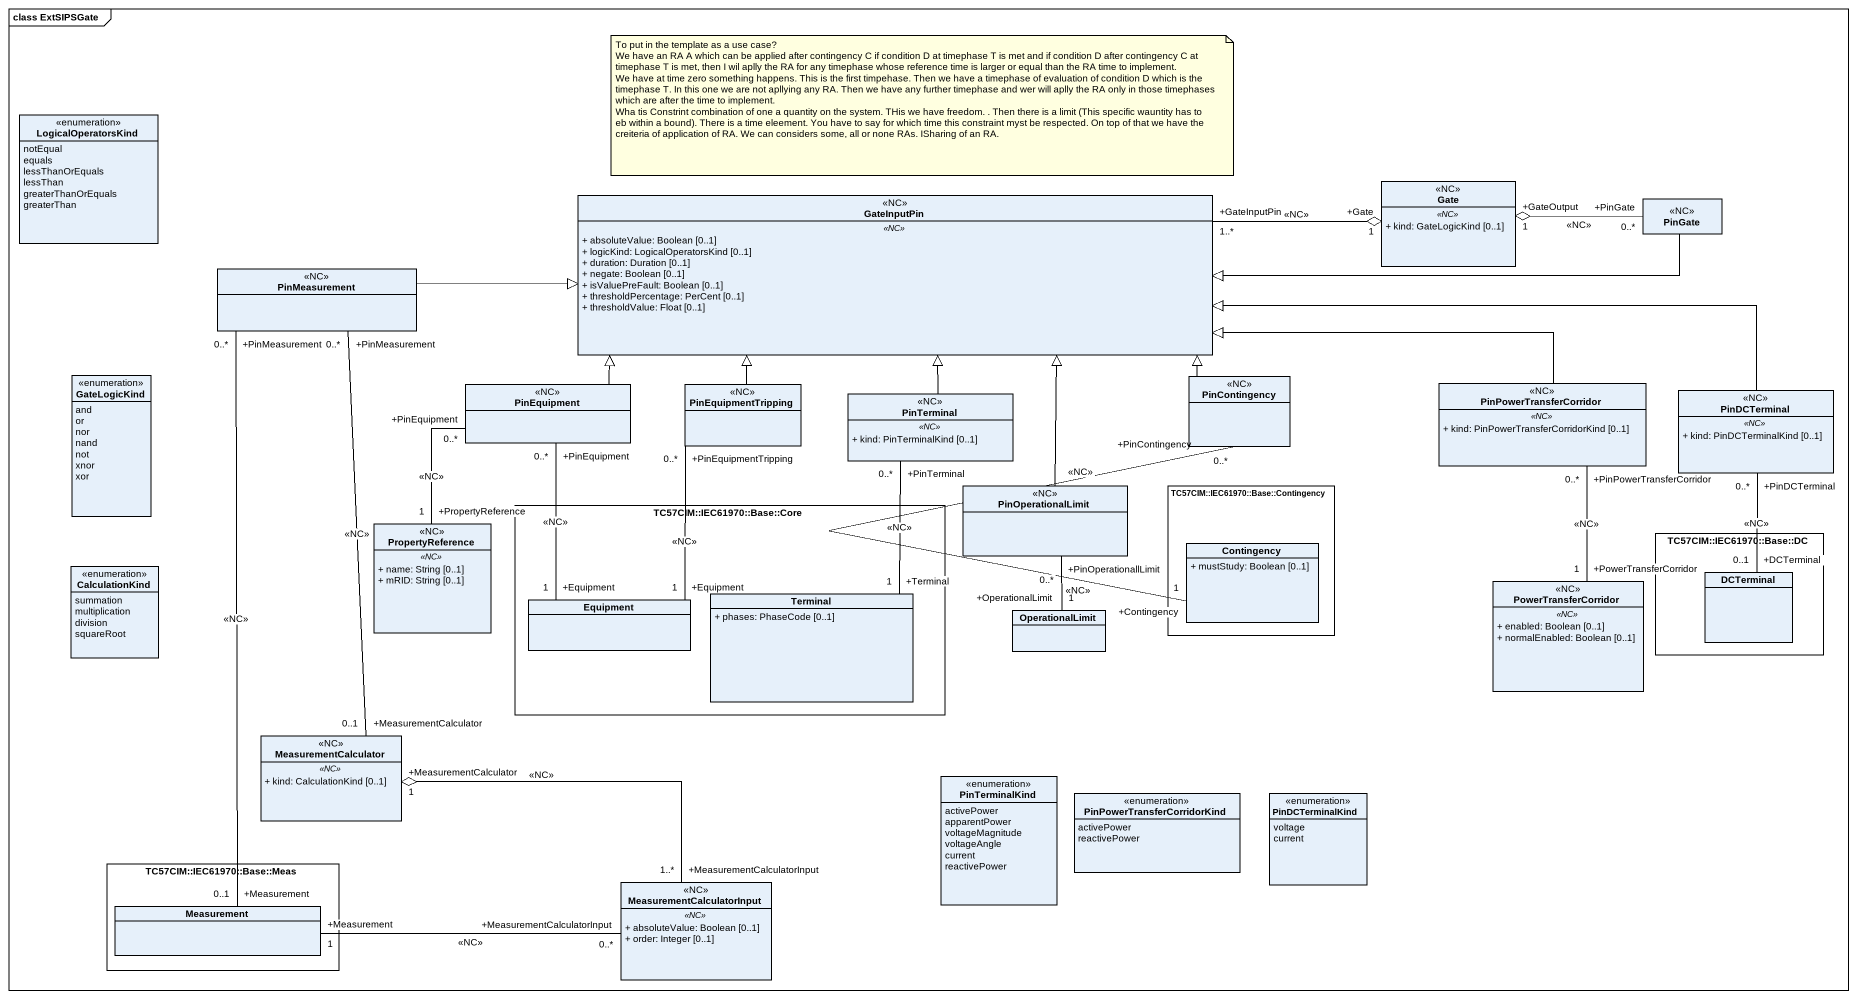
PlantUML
@startuml
mainframe class ExtSIPSGate
hide circle
hide empty members
skinparam classAttributeIconSize 0
enum LogicalOperatorsKind {
  notEqual
  equals
  lessThanOrEquals
  lessThan
  greaterThanOrEquals
  greaterThan
}
class Gate <<NC>> {
  .. <<NC>> ..
  + kind: GateLogicKind [0..1]
}
class GateInputPin <<NC>> {
  .. <<NC>> ..
  + absoluteValue: Boolean [0..1]
  + logicKind: LogicalOperatorsKind [0..1]
  + duration: Duration [0..1]
  + negate: Boolean [0..1]
  + isValuePreFault: Boolean [0..1]
  + thresholdPercentage: PerCent [0..1]
  + thresholdValue: Float [0..1]
}
class PinGate <<NC>>
class PinMeasurement <<NC>>
enum GateLogicKind {
  and
  or
  nor
  nand
  not
  xnor
  xor
}
class PinEquipment <<NC>>
class PinEquipmentTripping <<NC>>
class PinContingency <<NC>>
class PinPowerTransferCorridor <<NC>> {
  .. <<NC>> ..
  + kind: PinPowerTransferCorridorKind [0..1]
}
class PinDCTerminal <<NC>> {
  .. <<NC>> ..
  + kind: PinDCTerminalKind [0..1]
}
class PinTerminal <<NC>> {
  .. <<NC>> ..
  + kind: PinTerminalKind [0..1]
}
rectangle "TC57CIM::IEC61970::Base::Core" as TC57CIM_IEC61970_Base_Core {
  class Equipment
  class Terminal {
    + phases: PhaseCode [0..1]
  }
}
class PinOperationalLimit <<NC>>
rectangle "TC57CIM::IEC61970::Base::Contingency" as TC57CIM_IEC61970_Base {
  class Contingency {
    + mustStudy: Boolean [0..1]
  }
}
class PropertyReference <<NC>> {
  .. <<NC>> ..
  + name: String [0..1]
  + mRID: String [0..1]
}
rectangle "TC57CIM::IEC61970::Base::DC" as TC57CIM_IEC61970_Base_DC {
  class DCTerminal
}
enum CalculationKind {
  summation
  multiplication
  division
  squareRoot
}
class PowerTransferCorridor <<NC>> {
  .. <<NC>> ..
  + enabled: Boolean [0..1]
  + normalEnabled: Boolean [0..1]
}
class OperationalLimit
class MeasurementCalculator <<NC>> {
  .. <<NC>> ..
  + kind: CalculationKind [0..1]
}
enum PinTerminalKind {
  activePower
  apparentPower
  voltageMagnitude
  voltageAngle
  current
  reactivePower
}
enum PinPowerTransferCorridorKind {
  activePower
  reactivePower
}
enum PinDCTerminalKind {
  voltage
  current
}
rectangle "TC57CIM::IEC61970::Base::Meas" as TC57CIM_IEC61970_Base_Meas {
  class Measurement
}
class MeasurementCalculatorInput <<NC>> {
  .. <<NC>> ..
  + absoluteValue: Boolean [0..1]
  + order: Integer [0..1]
}
Gate "+GateOutput\n1" o-right- "+PinGate\n0..*" PinGate : <<NC>>
GateInputPin "+GateInputPin\n1..*" -right-o "+Gate\n1" Gate : <<NC>>
PinGate -left-|> GateInputPin
PinMeasurement -right-|> GateInputPin
PinMeasurement "+PinMeasurement\n0..*" -- "+Measurement\n0..1" Measurement : <<NC>>
PinEquipment -right-|> GateInputPin
PinEquipment "+PinEquipment\n0..*" -- "+Equipment\n1" Equipment : <<NC>>
PinEquipmentTripping -up-|> GateInputPin
PinEquipmentTripping "+PinEquipmentTripping\n0..*" -- "+Equipment\n1" Equipment : <<NC>>
PinContingency -left-|> GateInputPin
PinContingency "+PinContingency\n0..*" -- "+Contingency\n1" Contingency : <<NC>>
PinPowerTransferCorridor -left-|> GateInputPin
PinPowerTransferCorridor "+PinPowerTransferCorridor\n0..*" -- "+PowerTransferCorridor\n1" PowerTransferCorridor : <<NC>>
PinDCTerminal -left-|> GateInputPin
PinDCTerminal "+PinDCTerminal\n0..*" -- "+DCTerminal\n0..1" DCTerminal : <<NC>>
PinTerminal -up-|> GateInputPin
PinTerminal "+PinTerminal\n0..*" -- "+Terminal\n1" Terminal : <<NC>>
PinOperationalLimit -up-|> GateInputPin
PinOperationalLimit "+PinOperationallLimit\n0..*" -- "+OperationalLimit\n1" OperationalLimit : <<NC>>
PropertyReference "+PropertyReference\n1" -up- "+PinEquipment\n0..*" PinEquipment : <<NC>>
MeasurementCalculator "+MeasurementCalculator\n0..1" -up- "+PinMeasurement\n0..*" PinMeasurement : <<NC>>
MeasurementCalculatorInput "+MeasurementCalculatorInput\n1..*" -left-o "+MeasurementCalculator\n1" MeasurementCalculator : <<NC>>
MeasurementCalculatorInput "+MeasurementCalculatorInput\n0..*" -left- "+Measurement\n1" Measurement : <<NC>>
note as N1
  To put in the template as a use case?
  We have an RA A which can be applied after contingency C if condition D at timephase T is met and if condition D after contingency C at timephase T is met, then I wil aplly the RA for any timephase whose reference time is larger or equal than the RA time to implement.
  We have at time zero something happens. This is the first timpehase. Then we have a timephase of evaluation of condition D which is the timephase T. In this one we are not apllying any RA. Then we have any further timephase and wer will aplly the RA only in those timephases which are after the time to implement.
  Wha tis Constrint combination of one a quantity on the system. THis we have freedom. . Then there is a limit (This specific wauntity has to eb within a bound). There is a time eleement. You have to say for which time this constraint myst be respected. On top of that we have the creiteria of application of RA. We can considers some, all or none RAs. ISharing of an RA.
end note
@enduml
